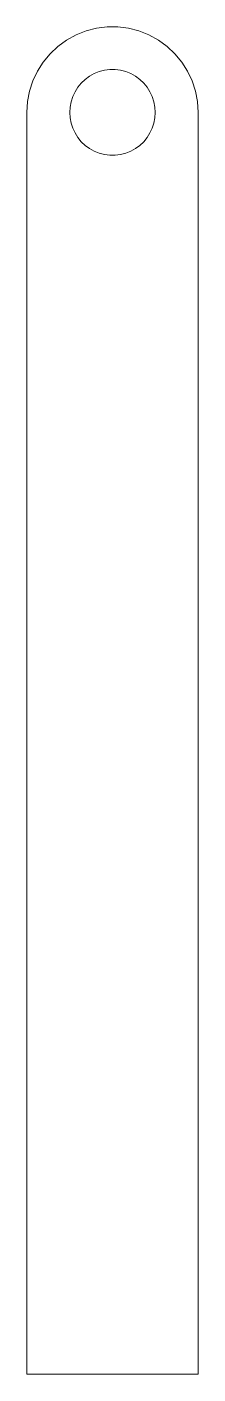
# Model space of a CAD drawing. Header units: millimetres. Extents: x -6.2 to 6.2, y -49.2 to 49.2.
import ezdxf

# ---------------------------------------------------------------- set-up
doc = ezdxf.new("R2010")
doc.units = ezdxf.units.MM
doc.layers.get('0').update_dxf_attribs({"linetype": 'CONTINUOUS', "lineweight": 0})

msp = doc.modelspace()

# ---------------------------------------------------------------- linework, layer by layer
for p, q in [((-3.984, 47.753), (-3.349, 48.215)), ((-3.349, 48.215), (-2.661, 48.593)), ((-2.661, 48.593), (-1.931, 48.882)), ((-1.931, 48.882), (-1.171, 49.077)), ((-1.171, 49.077), (-0.392, 49.175)), ((-0.392, 49.175), (0.392, 49.175)), ((0.392, 49.175), (1.171, 49.077)), ((1.171, 49.077), (1.931, 48.882)), ((1.931, 48.882), (2.661, 48.593)), ((2.661, 48.593), (3.349, 48.215)), ((3.349, 48.215), (3.984, 47.753)), ((-5.056, 46.611), (-4.556, 47.216)), ((-4.556, 47.216), (-3.984, 47.753)), ((3.984, 47.753), (4.556, 47.216)), ((4.556, 47.216), (5.056, 46.611)), ((-5.477, 45.948), (-5.056, 46.611)), ((5.056, 46.611), (5.477, 45.948)), ((-5.811, 45.238), (-5.477, 45.948)), ((-2.278, 45.077), (-1.992, 45.345)), ((-1.992, 45.345), (-1.674, 45.576)), ((-1.674, 45.576), (-1.331, 45.765)), ((-1.331, 45.765), (-0.966, 45.91)), ((-0.966, 45.91), (-0.586, 46.007)), ((-0.586, 46.007), (-0.196, 46.056)), ((-0.196, 46.056), (0.196, 46.056)), ((0.196, 46.056), (0.586, 46.007)), ((0.586, 46.007), (0.966, 45.91)), ((0.966, 45.91), (1.331, 45.765)), ((1.331, 45.765), (1.674, 45.576)), ((1.674, 45.576), (1.992, 45.345)), ((1.992, 45.345), (2.278, 45.077)), ((5.477, 45.948), (5.811, 45.238)), ((-6.201, 43.721), (-6.054, 44.492)), ((-6.054, 44.492), (-5.811, 45.238)), ((-2.906, 44.088), (-2.738, 44.443)), ((-2.738, 44.443), (-2.528, 44.774)), ((-2.528, 44.774), (-2.278, 45.077)), ((2.278, 45.077), (2.528, 44.774)), ((2.528, 44.774), (2.738, 44.443)), ((2.738, 44.443), (2.906, 44.088)), ((5.811, 45.238), (6.054, 44.492)), ((6.054, 44.492), (6.201, 43.721)), ((-6.25, 42.938), (-6.201, 43.721)), ((-3.125, 42.938), (-3.1, 43.329)), ((-3.1, 43.329), (-3.027, 43.715)), ((-3.027, 43.715), (-2.906, 44.088)), ((2.906, 44.088), (3.027, 43.715)), ((3.027, 43.715), (3.1, 43.329)), ((3.1, 43.329), (3.125, 42.938)), ((6.201, 43.721), (6.25, 42.938)), ((-6.25, -49.188), (-6.25, 42.938)), ((-3.1, 42.546), (-3.125, 42.938)), ((-3.027, 42.16), (-3.1, 42.546)), ((3.1, 42.546), (3.027, 42.16)), ((3.125, 42.938), (3.1, 42.546)), ((6.25, 42.938), (6.25, -49.188)), ((-2.906, 41.787), (-3.027, 42.16)), ((-2.738, 41.432), (-2.906, 41.787)), ((-2.528, 41.101), (-2.738, 41.432)), ((2.738, 41.432), (2.528, 41.101)), ((2.906, 41.787), (2.738, 41.432)), ((3.027, 42.16), (2.906, 41.787)), ((-2.278, 40.798), (-2.528, 41.101)), ((-1.992, 40.53), (-2.278, 40.798)), ((-1.674, 40.299), (-1.992, 40.53)), ((1.992, 40.53), (1.674, 40.299)), ((2.278, 40.798), (1.992, 40.53)), ((2.528, 41.101), (2.278, 40.798)), ((-1.331, 40.11), (-1.674, 40.299)), ((-0.966, 39.965), (-1.331, 40.11)), ((-0.586, 39.868), (-0.966, 39.965)), ((-0.196, 39.819), (-0.586, 39.868)), ((0.196, 39.819), (-0.196, 39.819)), ((0.586, 39.868), (0.196, 39.819)), ((0.966, 39.965), (0.586, 39.868)), ((1.331, 40.11), (0.966, 39.965)), ((1.674, 40.299), (1.331, 40.11)), ((6.25, -49.188), (-6.25, -49.188))]:
    msp.add_line(p, q)

doc.saveas('drawing.dxf')
